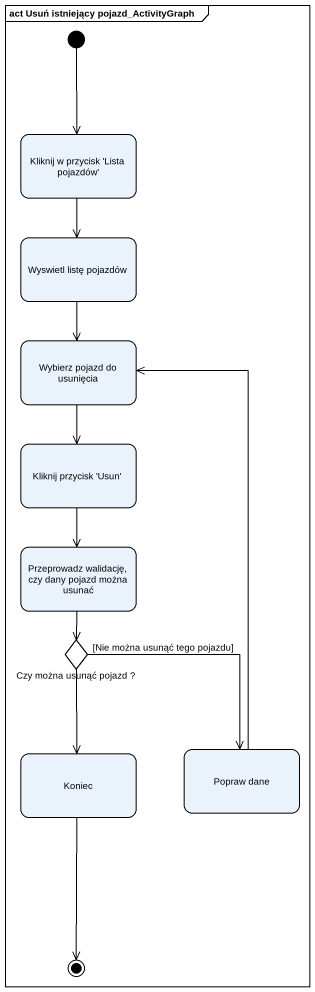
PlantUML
@startuml
mainframe act Usuń istniejący pojazd_ActivityGraph
hide empty description
state "Kliknij w przycisk 'Lista pojazdów'" as Kliknij_w_przycisk_Lista
state "Wyswietl listę pojazdów" as Wyswietl_listę_pojazdów
state "Wybierz pojazd do usunięcia" as Wybierz_pojazd_do_usunięcia
state "Kliknij przycisk 'Usun'" as Kliknij_przycisk_Usun
state "Przeprowadz walidację, czy dany pojazd można usunać" as Przeprowadz_walidację_czy
state "Czy można usunąć pojazd ?" as Czy_można_usunąć_pojazd <<choice>>
state Koniec
state "Popraw dane" as Popraw_dane
[*] --> Kliknij_w_przycisk_Lista
Kliknij_w_przycisk_Lista --> Wyswietl_listę_pojazdów
Wyswietl_listę_pojazdów --> Wybierz_pojazd_do_usunięcia
Wybierz_pojazd_do_usunięcia --> Kliknij_przycisk_Usun
Kliknij_przycisk_Usun --> Przeprowadz_walidację_czy
Przeprowadz_walidację_czy --> Czy_można_usunąć_pojazd
Czy_można_usunąć_pojazd --> Koniec
Czy_można_usunąć_pojazd --> Popraw_dane : [Nie można usunąć tego pojazdu]
Popraw_dane -up-> Wybierz_pojazd_do_usunięcia
Koniec --> [*]
@enduml
